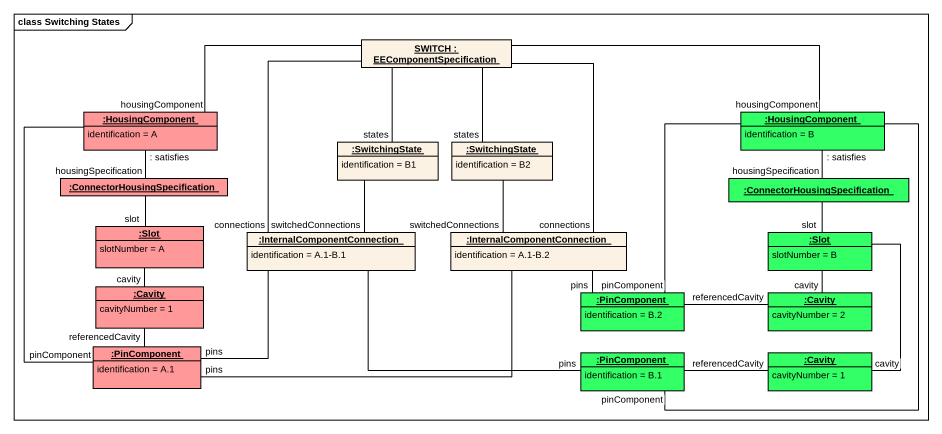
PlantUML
@startuml
mainframe class Switching States
hide circle
hide empty members
object "SWITCH : EEComponentSpecification" as SWITCH
object ":HousingComponent" as HousingComponent #FF9999 {
  identification = A
}
object ":HousingComponent" as HousingComponent_2 #33FF66 {
  identification = B
}
object ":SwitchingState" as SwitchingState {
  identification = B1
}
object ":SwitchingState" as SwitchingState_2 {
  identification = B2
}
object ":ConnectorHousingSpecification" as ConnectorHousingSpecificatio #FF9999
object ":ConnectorHousingSpecification" as ConnectorHousingSpecificatio_2 #33FF66
object ":Slot" as Slot #FF9999 {
  slotNumber = A
}
object ":InternalComponentConnection" as InternalComponentConnection {
  identification = A.1-B.1
}
object ":InternalComponentConnection" as InternalComponentConnection_2 {
  identification = A.1-B.2
}
object ":Slot" as Slot_2 #33FF66 {
  slotNumber = B
}
object ":Cavity" as Cavity #FF9999 {
  cavityNumber = 1
}
object ":PinComponent" as PinComponent #33FF66 {
  identification = B.2
}
object ":Cavity" as Cavity_2 #33FF66 {
  cavityNumber = 2
}
object ":PinComponent" as PinComponent_2 #FF9999 {
  identification = A.1
}
object ":PinComponent" as PinComponent_3 #33FF66 {
  identification = B.1
}
object ":Cavity" as Cavity_3 #33FF66 {
  cavityNumber = 1
}
SWITCH -left- HousingComponent : housingComponent
SWITCH -right- HousingComponent_2 : housingComponent
SWITCH -- SwitchingState : states
SWITCH -- SwitchingState_2 : states
SWITCH -- InternalComponentConnection : connections
SWITCH -- InternalComponentConnection_2 : connections
HousingComponent -- ConnectorHousingSpecificatio : : satisfies\nhousingSpecification
HousingComponent -- PinComponent_2 : pinComponent
HousingComponent_2 -- ConnectorHousingSpecificatio_2 : : satisfies\nhousingSpecification
HousingComponent_2 -- PinComponent : pinComponent
HousingComponent_2 -- PinComponent_3 : pinComponent
SwitchingState -- InternalComponentConnection : switchedConnections
SwitchingState_2 -- InternalComponentConnection_2 : switchedConnections
ConnectorHousingSpecificatio -- Slot : slot
ConnectorHousingSpecificatio_2 -- Slot_2 : slot
Slot -- Cavity : cavity
InternalComponentConnection -- PinComponent_2 : pins
InternalComponentConnection -right- PinComponent_3 : pins
InternalComponentConnection_2 -- PinComponent : pins
InternalComponentConnection_2 -left- PinComponent_2 : pins
Slot_2 -- Cavity_2 : cavity
Slot_2 -- Cavity_3 : cavity
Cavity_2 -left- PinComponent : referencedCavity
PinComponent_2 -up- Cavity : referencedCavity
Cavity_3 -left- PinComponent_3 : referencedCavity
@enduml
